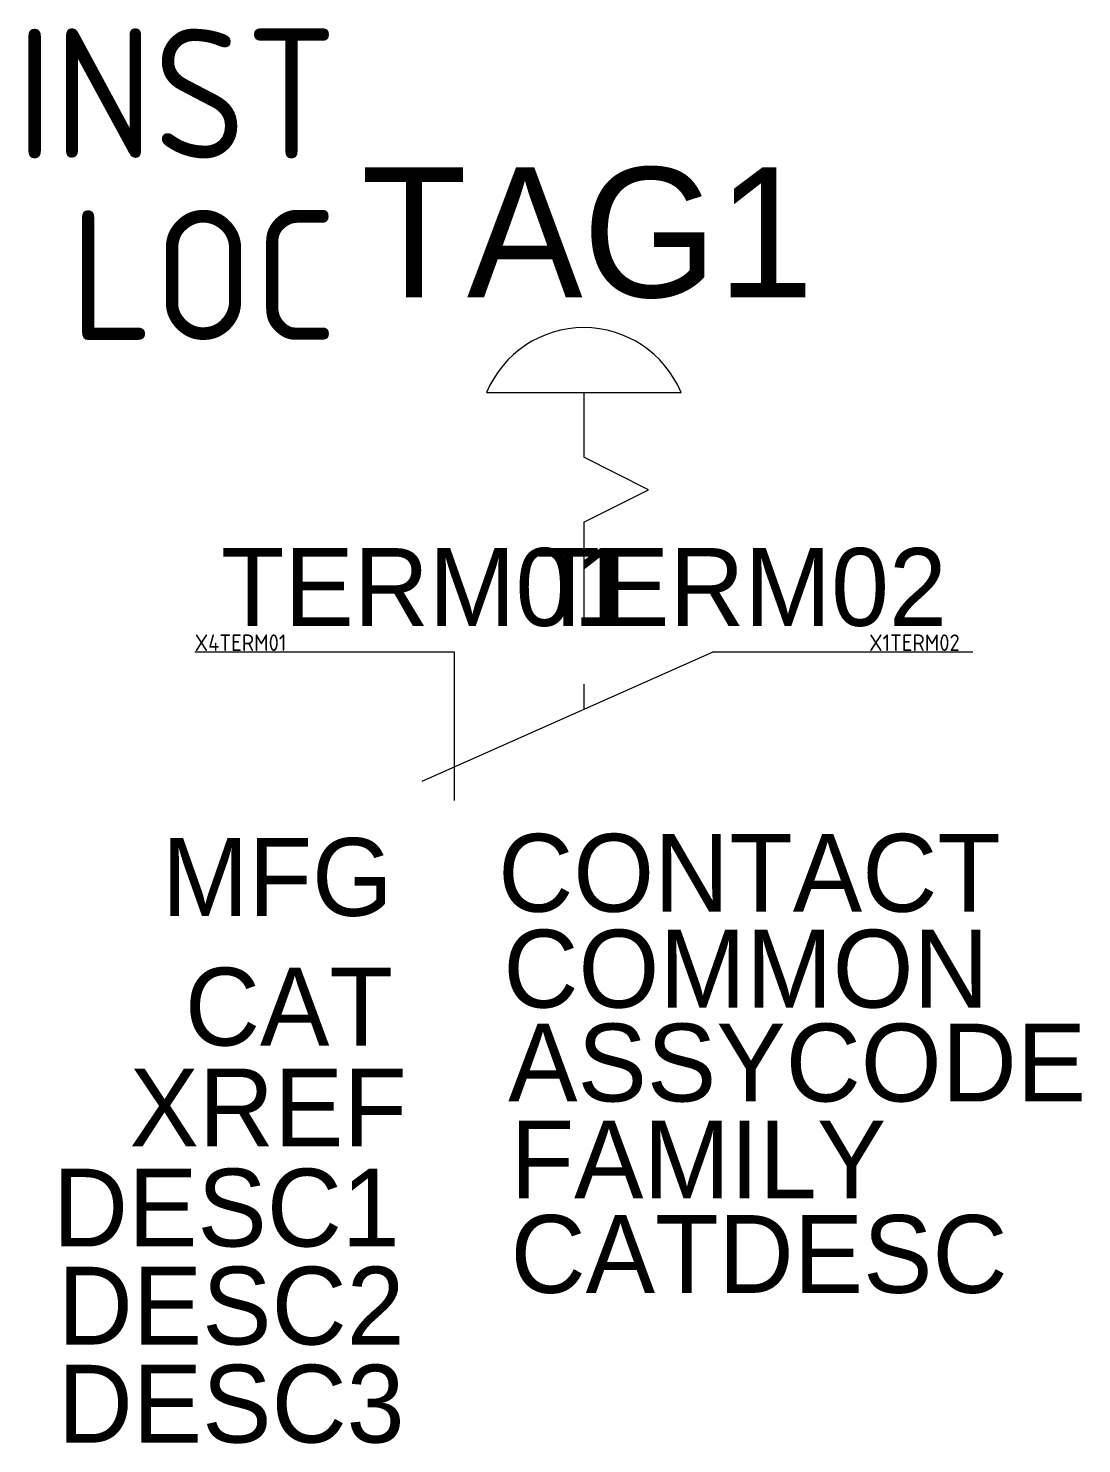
# Model space of a CAD drawing. Extents: x -18.1 to 2.2, y -20.6 to 6.7.
import ezdxf
from ezdxf.enums import TextEntityAlignment as Align

# ---------------------------------------------------------------- set-up
doc = ezdxf.new("R2010")
doc.units = 0
doc.header["$MEASUREMENT"] = 0
doc.styles.add('WD_IEC', font='isocp2.shx', dxfattribs={"width": 0.9, "height": 4})

msp = doc.modelspace()

# ---------------------------------------------------------------- linework, layer by layer
for p, q in [((-9.241, -0.293), (-5.491, -0.293)), ((-7.366, -0.293), (-7.366, -1.543)), ((-6.116, -2.168), (-7.366, -1.543)), ((-7.366, -2.793), (-6.116, -2.168)), ((-7.366, -2.793), (-7.366, -4.668)), ((-14.866, -5.293), (-9.866, -5.293)), ((-4.866, -5.293), (-10.491, -7.793)), ((-9.866, -5.293), (-9.866, -8.161)), ((-4.866, -5.293), (0.134, -5.293)), ((-7.366, -5.918), (-7.366, -6.404))]:
    msp.add_line(p, q)
msp.add_arc((-7.366, -1.074), 2.031, 22.6199, 157.3801)

# ---------------------------------------------------------------- texts
at = {"style": 'WD_IEC', "flags": 1}
for tag, p in [('INST', (-12.121, 4.218)), ('LOC', (-12.121, 0.718))]:
    msp.add_attdef(tag, text='', height=2.5, dxfattribs=at).set_placement(p, align=Align.RIGHT)
for tag, p, s, height in [('TAG1', (-11.662, 1.543), 'S', 2.5), ('TERM01', (-14.366, -4.794), '1', 1.5)]:
    msp.add_attdef(tag, p, s, height=height)
msp.add_attdef('TERM02', text='2', height=1.5).set_placement((-0.366, -4.793), align=Align.RIGHT)
for tag, p in [('X4TERM01', (-14.87, -5.278)), ('X1TERM02', (-1.864, -5.278))]:
    msp.add_attdef(tag, p, '', height=0.32, dxfattribs=at)
at = {"flags": 1}
for tag, p in [('MFG', (-11.048, -10.383)), ('CAT', (-11.048, -12.883)), ('DESC1', (-10.916, -16.757)), ('DESC2', (-10.824, -18.647)), ('DESC3', (-10.824, -20.537))]:
    msp.add_attdef(tag, text='', height=1.5, dxfattribs=at).set_placement(p, align=Align.RIGHT)
for tag, p, s in [('CONTACT', (-9.018, -10.303), 'NC'), ('COMMON', (-8.918, -12.151), '02'), ('ASSYCODE', (-8.825, -13.961), ''), ('FAMILY', (-8.779, -15.829), 'PB_ACKO'), ('CATDESC', (-8.779, -17.651), '')]:
    msp.add_attdef(tag, p, s, height=1.5, dxfattribs=at)
at = {"lineweight": 15, "flags": 1}
msp.add_attdef('XREF', text='', height=1.5, dxfattribs=at).set_placement((-10.778, -14.827), align=Align.RIGHT)

doc.saveas('drawing.dxf')
